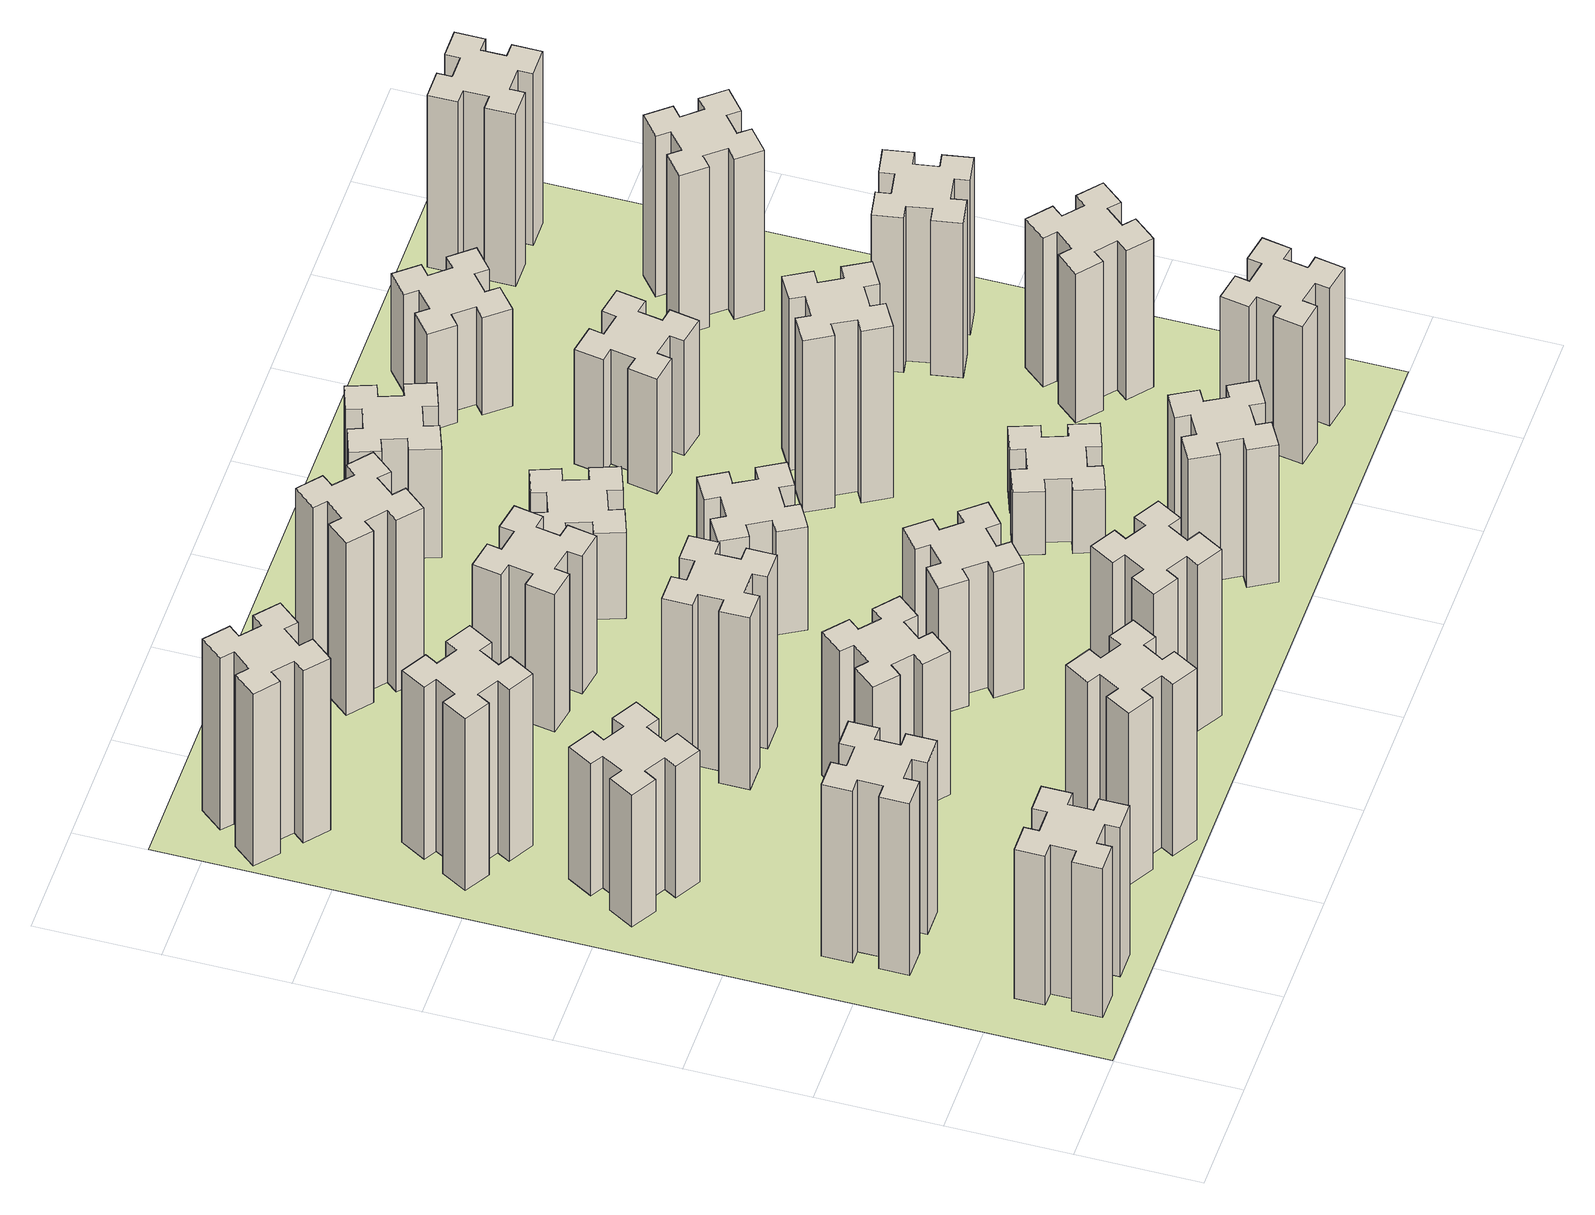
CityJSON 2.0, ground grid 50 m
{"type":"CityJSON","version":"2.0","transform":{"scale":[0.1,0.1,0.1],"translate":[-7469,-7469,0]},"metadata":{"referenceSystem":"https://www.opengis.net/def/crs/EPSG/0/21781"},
"CityObjects":{
"building1":{"type":"Building","attributes":{"class":"1000","function":"1000","usage":"1000","yearOfConstruction":2016,"roofType":"1000","measuredHeight":78,"storeysAboveGround":30,"storeysBelowGround":0},"geometry":[{"type":"Solid","lod":"1","boundaries":[[[[0,1,2,3,4,5,6,7,8,9,10,11,12,13,14,15,16,17,18,19]],[[17,16,20,21]],[[16,15,22,20]],[[15,14,23,22]],[[14,13,24,23]],[[13,12,25,24]],[[12,11,26,25]],[[11,10,27,26]],[[10,9,28,27]],[[9,8,29,28]],[[8,7,30,29]],[[7,6,31,30]],[[6,5,32,31]],[[5,4,33,32]],[[4,3,34,33]],[[3,2,35,34]],[[2,1,36,35]],[[1,0,37,36]],[[0,19,38,37]],[[19,18,39,38]],[[18,17,21,39]],[[24,25,26,27,28,29,30,31,32,33,34,35,36,37,38,39,21,20,22,23]]]]}]},
"building2":{"type":"Building","attributes":{"class":"1000","function":"1000","usage":"1000","yearOfConstruction":2016,"roofType":"1000","measuredHeight":90,"storeysAboveGround":30,"storeysBelowGround":0},"geometry":[{"type":"Solid","lod":"1","boundaries":[[[[40,41,42,43,44,45,46,47,48,49,50,51,52,53,54,55,56,57,58,59]],[[57,56,60,61]],[[56,55,62,60]],[[55,54,63,62]],[[54,53,64,63]],[[53,52,65,64]],[[52,51,66,65]],[[51,50,67,66]],[[50,49,68,67]],[[49,48,69,68]],[[48,47,70,69]],[[47,46,71,70]],[[46,45,72,71]],[[45,44,73,72]],[[44,43,74,73]],[[43,42,75,74]],[[42,41,76,75]],[[41,40,77,76]],[[40,59,78,77]],[[59,58,79,78]],[[58,57,61,79]],[[64,65,66,67,68,69,70,71,72,73,74,75,76,77,78,79,61,60,62,63]]]]}]},
"building3":{"type":"Building","attributes":{"class":"1000","function":"1000","usage":"1000","yearOfConstruction":2016,"roofType":"1000","measuredHeight":69,"storeysAboveGround":30,"storeysBelowGround":0},"geometry":[{"type":"Solid","lod":"1","boundaries":[[[[80,81,82,83,84,85,86,87,88,89,90,91,92,93,94,95,96,97,98,99]],[[97,96,100,101]],[[96,95,102,100]],[[95,94,103,102]],[[94,93,104,103]],[[93,92,105,104]],[[92,91,106,105]],[[91,90,107,106]],[[90,89,108,107]],[[89,88,109,108]],[[88,87,110,109]],[[87,86,111,110]],[[86,85,112,111]],[[85,84,113,112]],[[84,83,114,113]],[[83,82,115,114]],[[82,81,116,115]],[[81,80,117,116]],[[80,99,118,117]],[[99,98,119,118]],[[98,97,101,119]],[[104,105,106,107,108,109,110,111,112,113,114,115,116,117,118,119,101,100,102,103]]]]}]},
"building4":{"type":"Building","attributes":{"class":"1000","function":"1000","usage":"1000","yearOfConstruction":2016,"roofType":"1000","measuredHeight":90,"storeysAboveGround":30,"storeysBelowGround":0},"geometry":[{"type":"Solid","lod":"1","boundaries":[[[[120,121,122,123,124,125,126,127,128,129,130,131,132,133,134,135,136,137,138,139]],[[137,136,140,141]],[[136,135,142,140]],[[135,134,143,142]],[[134,133,144,143]],[[133,132,145,144]],[[132,131,146,145]],[[131,130,147,146]],[[130,129,148,147]],[[129,128,149,148]],[[128,127,150,149]],[[127,126,151,150]],[[126,125,152,151]],[[125,124,153,152]],[[124,123,154,153]],[[123,122,155,154]],[[122,121,156,155]],[[121,120,157,156]],[[120,139,158,157]],[[139,138,159,158]],[[138,137,141,159]],[[144,145,146,147,148,149,150,151,152,153,154,155,156,157,158,159,141,140,142,143]]]]}]},
"building5":{"type":"Building","attributes":{"class":"1000","function":"1000","usage":"1000","yearOfConstruction":2016,"roofType":"1000","measuredHeight":90,"storeysAboveGround":30,"storeysBelowGround":0},"geometry":[{"type":"Solid","lod":"1","boundaries":[[[[160,161,162,163,164,165,166,167,168,169,170,171,172,173,174,175,176,177,178,179]],[[177,176,180,181]],[[176,175,182,180]],[[175,174,183,182]],[[174,173,184,183]],[[173,172,185,184]],[[172,171,186,185]],[[171,170,187,186]],[[170,169,188,187]],[[169,168,189,188]],[[168,167,190,189]],[[167,166,191,190]],[[166,165,192,191]],[[165,164,193,192]],[[164,163,194,193]],[[163,162,195,194]],[[162,161,196,195]],[[161,160,197,196]],[[160,179,198,197]],[[179,178,199,198]],[[178,177,181,199]],[[184,185,186,187,188,189,190,191,192,193,194,195,196,197,198,199,181,180,182,183]]]]}]},
"building6":{"type":"Building","attributes":{"class":"1000","function":"1000","usage":"1000","yearOfConstruction":2016,"roofType":"1000","measuredHeight":90,"storeysAboveGround":30,"storeysBelowGround":0},"geometry":[{"type":"Solid","lod":"1","boundaries":[[[[200,201,202,203,204,205,206,207,208,209,210,211,212,213,214,215,216,217,218,219]],[[217,216,220,221]],[[216,215,222,220]],[[215,214,223,222]],[[214,213,224,223]],[[213,212,225,224]],[[212,211,226,225]],[[211,210,227,226]],[[210,209,228,227]],[[209,208,229,228]],[[208,207,230,229]],[[207,206,231,230]],[[206,205,232,231]],[[205,204,233,232]],[[204,203,234,233]],[[203,202,235,234]],[[202,201,236,235]],[[201,200,237,236]],[[200,219,238,237]],[[219,218,239,238]],[[218,217,221,239]],[[224,225,226,227,228,229,230,231,232,233,234,235,236,237,238,239,221,220,222,223]]]]}]},
"building7":{"type":"Building","attributes":{"class":"1000","function":"1000","usage":"1000","yearOfConstruction":2016,"roofType":"1000","measuredHeight":75,"storeysAboveGround":30,"storeysBelowGround":0},"geometry":[{"type":"Solid","lod":"1","boundaries":[[[[240,241,242,243,244,245,246,247,248,249,250,251,252,253,254,255,256,257,258,259]],[[257,256,260,261]],[[256,255,262,260]],[[255,254,263,262]],[[254,253,264,263]],[[253,252,265,264]],[[252,251,266,265]],[[251,250,267,266]],[[250,249,268,267]],[[249,248,269,268]],[[248,247,270,269]],[[247,246,271,270]],[[246,245,272,271]],[[245,244,273,272]],[[244,243,274,273]],[[243,242,275,274]],[[242,241,276,275]],[[241,240,277,276]],[[240,259,278,277]],[[259,258,279,278]],[[258,257,261,279]],[[264,265,266,267,268,269,270,271,272,273,274,275,276,277,278,279,261,260,262,263]]]]}]},
"building8":{"type":"Building","attributes":{"class":"1000","function":"1000","usage":"1000","yearOfConstruction":2016,"roofType":"1000","measuredHeight":90,"storeysAboveGround":30,"storeysBelowGround":0},"geometry":[{"type":"Solid","lod":"1","boundaries":[[[[280,281,282,283,284,285,286,287,288,289,290,291,292,293,294,295,296,297,298,299]],[[297,296,300,301]],[[296,295,302,300]],[[295,294,303,302]],[[294,293,304,303]],[[293,292,305,304]],[[292,291,306,305]],[[291,290,307,306]],[[290,289,308,307]],[[289,288,309,308]],[[288,287,310,309]],[[287,286,311,310]],[[286,285,312,311]],[[285,284,313,312]],[[284,283,314,313]],[[283,282,315,314]],[[282,281,316,315]],[[281,280,317,316]],[[280,299,318,317]],[[299,298,319,318]],[[298,297,301,319]],[[304,305,306,307,308,309,310,311,312,313,314,315,316,317,318,319,301,300,302,303]]]]}]},
"building9":{"type":"Building","attributes":{"class":"1000","function":"1000","usage":"1000","yearOfConstruction":2016,"roofType":"1000","measuredHeight":87,"storeysAboveGround":30,"storeysBelowGround":0},"geometry":[{"type":"Solid","lod":"1","boundaries":[[[[320,321,322,323,324,325,326,327,328,329,330,331,332,333,334,335,336,337,338,339]],[[337,336,340,341]],[[336,335,342,340]],[[335,334,343,342]],[[334,333,344,343]],[[333,332,345,344]],[[332,331,346,345]],[[331,330,347,346]],[[330,329,348,347]],[[329,328,349,348]],[[328,327,350,349]],[[327,326,351,350]],[[326,325,352,351]],[[325,324,353,352]],[[324,323,354,353]],[[323,322,355,354]],[[322,321,356,355]],[[321,320,357,356]],[[320,339,358,357]],[[339,338,359,358]],[[338,337,341,359]],[[344,345,346,347,348,349,350,351,352,353,354,355,356,357,358,359,341,340,342,343]]]]}]},
"building10":{"type":"Building","attributes":{"class":"1000","function":"1000","usage":"1000","yearOfConstruction":2016,"roofType":"1000","measuredHeight":72,"storeysAboveGround":30,"storeysBelowGround":0},"geometry":[{"type":"Solid","lod":"1","boundaries":[[[[360,361,362,363,364,365,366,367,368,369,370,371,372,373,374,375,376,377,378,379]],[[377,376,380,381]],[[376,375,382,380]],[[375,374,383,382]],[[374,373,384,383]],[[373,372,385,384]],[[372,371,386,385]],[[371,370,387,386]],[[370,369,388,387]],[[369,368,389,388]],[[368,367,390,389]],[[367,366,391,390]],[[366,365,392,391]],[[365,364,393,392]],[[364,363,394,393]],[[363,362,395,394]],[[362,361,396,395]],[[361,360,397,396]],[[360,379,398,397]],[[379,378,399,398]],[[378,377,381,399]],[[384,385,386,387,388,389,390,391,392,393,394,395,396,397,398,399,381,380,382,383]]]]}]},
"building11":{"type":"Building","attributes":{"class":"1000","function":"1000","usage":"1000","yearOfConstruction":2016,"roofType":"1000","measuredHeight":90,"storeysAboveGround":30,"storeysBelowGround":0},"geometry":[{"type":"Solid","lod":"1","boundaries":[[[[400,401,402,403,404,405,406,407,408,409,410,411,412,413,414,415,416,417,418,419]],[[417,416,420,421]],[[416,415,422,420]],[[415,414,423,422]],[[414,413,424,423]],[[413,412,425,424]],[[412,411,426,425]],[[411,410,427,426]],[[410,409,428,427]],[[409,408,429,428]],[[408,407,430,429]],[[407,406,431,430]],[[406,405,432,431]],[[405,404,433,432]],[[404,403,434,433]],[[403,402,435,434]],[[402,401,436,435]],[[401,400,437,436]],[[400,419,438,437]],[[419,418,439,438]],[[418,417,421,439]],[[424,425,426,427,428,429,430,431,432,433,434,435,436,437,438,439,421,420,422,423]]]]}]},
"building12":{"type":"Building","attributes":{"class":"1000","function":"1000","usage":"1000","yearOfConstruction":2016,"roofType":"1000","measuredHeight":66,"storeysAboveGround":30,"storeysBelowGround":0},"geometry":[{"type":"Solid","lod":"1","boundaries":[[[[440,441,442,443,444,445,446,447,448,449,450,451,452,453,454,455,456,457,458,459]],[[457,456,460,461]],[[456,455,462,460]],[[455,454,463,462]],[[454,453,464,463]],[[453,452,465,464]],[[452,451,466,465]],[[451,450,467,466]],[[450,449,468,467]],[[449,448,469,468]],[[448,447,470,469]],[[447,446,471,470]],[[446,445,472,471]],[[445,444,473,472]],[[444,443,474,473]],[[443,442,475,474]],[[442,441,476,475]],[[441,440,477,476]],[[440,459,478,477]],[[459,458,479,478]],[[458,457,461,479]],[[464,465,466,467,468,469,470,471,472,473,474,475,476,477,478,479,461,460,462,463]]]]}]},
"building13":{"type":"Building","attributes":{"class":"1000","function":"1000","usage":"1000","yearOfConstruction":2016,"roofType":"1000","measuredHeight":54,"storeysAboveGround":30,"storeysBelowGround":0},"geometry":[{"type":"Solid","lod":"1","boundaries":[[[[480,481,482,483,484,485,486,487,488,489,490,491,492,493,494,495,496,497,498,499]],[[497,496,500,501]],[[496,495,502,500]],[[495,494,503,502]],[[494,493,504,503]],[[493,492,505,504]],[[492,491,506,505]],[[491,490,507,506]],[[490,489,508,507]],[[489,488,509,508]],[[488,487,510,509]],[[487,486,511,510]],[[486,485,512,511]],[[485,484,513,512]],[[484,483,514,513]],[[483,482,515,514]],[[482,481,516,515]],[[481,480,517,516]],[[480,499,518,517]],[[499,498,519,518]],[[498,497,501,519]],[[504,505,506,507,508,509,510,511,512,513,514,515,516,517,518,519,501,500,502,503]]]]}]},
"building14":{"type":"Building","attributes":{"class":"1000","function":"1000","usage":"1000","yearOfConstruction":2016,"roofType":"1000","measuredHeight":45,"storeysAboveGround":30,"storeysBelowGround":0},"geometry":[{"type":"Solid","lod":"1","boundaries":[[[[520,521,522,523,524,525,526,527,528,529,530,531,532,533,534,535,536,537,538,539]],[[537,536,540,541]],[[536,535,542,540]],[[535,534,543,542]],[[534,533,544,543]],[[533,532,545,544]],[[532,531,546,545]],[[531,530,547,546]],[[530,529,548,547]],[[529,528,549,548]],[[528,527,550,549]],[[527,526,551,550]],[[526,525,552,551]],[[525,524,553,552]],[[524,523,554,553]],[[523,522,555,554]],[[522,521,556,555]],[[521,520,557,556]],[[520,539,558,557]],[[539,538,559,558]],[[538,537,541,559]],[[544,545,546,547,548,549,550,551,552,553,554,555,556,557,558,559,541,540,542,543]]]]}]},
"building15":{"type":"Building","attributes":{"class":"1000","function":"1000","usage":"1000","yearOfConstruction":2016,"roofType":"1000","measuredHeight":72,"storeysAboveGround":30,"storeysBelowGround":0},"geometry":[{"type":"Solid","lod":"1","boundaries":[[[[560,561,562,563,564,565,566,567,568,569,570,571,572,573,574,575,576,577,578,579]],[[577,576,580,581]],[[576,575,582,580]],[[575,574,583,582]],[[574,573,584,583]],[[573,572,585,584]],[[572,571,586,585]],[[571,570,587,586]],[[570,569,588,587]],[[569,568,589,588]],[[568,567,590,589]],[[567,566,591,590]],[[566,565,592,591]],[[565,564,593,592]],[[564,563,594,593]],[[563,562,595,594]],[[562,561,596,595]],[[561,560,597,596]],[[560,579,598,597]],[[579,578,599,598]],[[578,577,581,599]],[[584,585,586,587,588,589,590,591,592,593,594,595,596,597,598,599,581,580,582,583]]]]}]},
"building16":{"type":"Building","attributes":{"class":"1000","function":"1000","usage":"1000","yearOfConstruction":2016,"roofType":"1000","measuredHeight":57,"storeysAboveGround":30,"storeysBelowGround":0},"geometry":[{"type":"Solid","lod":"1","boundaries":[[[[600,601,602,603,604,605,606,607,608,609,610,611,612,613,614,615,616,617,618,619]],[[617,616,620,621]],[[616,615,622,620]],[[615,614,623,622]],[[614,613,624,623]],[[613,612,625,624]],[[612,611,626,625]],[[611,610,627,626]],[[610,609,628,627]],[[609,608,629,628]],[[608,607,630,629]],[[607,606,631,630]],[[606,605,632,631]],[[605,604,633,632]],[[604,603,634,633]],[[603,602,635,634]],[[602,601,636,635]],[[601,600,637,636]],[[600,619,638,637]],[[619,618,639,638]],[[618,617,621,639]],[[624,625,626,627,628,629,630,631,632,633,634,635,636,637,638,639,621,620,622,623]]]]}]},
"building17":{"type":"Building","attributes":{"class":"1000","function":"1000","usage":"1000","yearOfConstruction":2016,"roofType":"1000","measuredHeight":33,"storeysAboveGround":30,"storeysBelowGround":0},"geometry":[{"type":"Solid","lod":"1","boundaries":[[[[640,641,642,643,644,645,646,647,648,649,650,651,652,653,654,655,656,657,658,659]],[[657,656,660,661]],[[656,655,662,660]],[[655,654,663,662]],[[654,653,664,663]],[[653,652,665,664]],[[652,651,666,665]],[[651,650,667,666]],[[650,649,668,667]],[[649,648,669,668]],[[648,647,670,669]],[[647,646,671,670]],[[646,645,672,671]],[[645,644,673,672]],[[644,643,674,673]],[[643,642,675,674]],[[642,641,676,675]],[[641,640,677,676]],[[640,659,678,677]],[[659,658,679,678]],[[658,657,661,679]],[[664,665,666,667,668,669,670,671,672,673,674,675,676,677,678,679,661,660,662,663]]]]}]},
"building18":{"type":"Building","attributes":{"class":"1000","function":"1000","usage":"1000","yearOfConstruction":2016,"roofType":"1000","measuredHeight":90,"storeysAboveGround":30,"storeysBelowGround":0},"geometry":[{"type":"Solid","lod":"1","boundaries":[[[[680,681,682,683,684,685,686,687,688,689,690,691,692,693,694,695,696,697,698,699]],[[697,696,700,701]],[[696,695,702,700]],[[695,694,703,702]],[[694,693,704,703]],[[693,692,705,704]],[[692,691,706,705]],[[691,690,707,706]],[[690,689,708,707]],[[689,688,709,708]],[[688,687,710,709]],[[687,686,711,710]],[[686,685,712,711]],[[685,684,713,712]],[[684,683,714,713]],[[683,682,715,714]],[[682,681,716,715]],[[681,680,717,716]],[[680,699,718,717]],[[699,698,719,718]],[[698,697,701,719]],[[704,705,706,707,708,709,710,711,712,713,714,715,716,717,718,719,701,700,702,703]]]]}]},
"building19":{"type":"Building","attributes":{"class":"1000","function":"1000","usage":"1000","yearOfConstruction":2016,"roofType":"1000","measuredHeight":60,"storeysAboveGround":30,"storeysBelowGround":0},"geometry":[{"type":"Solid","lod":"1","boundaries":[[[[720,721,722,723,724,725,726,727,728,729,730,731,732,733,734,735,736,737,738,739]],[[737,736,740,741]],[[736,735,742,740]],[[735,734,743,742]],[[734,733,744,743]],[[733,732,745,744]],[[732,731,746,745]],[[731,730,747,746]],[[730,729,748,747]],[[729,728,749,748]],[[728,727,750,749]],[[727,726,751,750]],[[726,725,752,751]],[[725,724,753,752]],[[724,723,754,753]],[[723,722,755,754]],[[722,721,756,755]],[[721,720,757,756]],[[720,739,758,757]],[[739,738,759,758]],[[738,737,741,759]],[[744,745,746,747,748,749,750,751,752,753,754,755,756,757,758,759,741,740,742,743]]]]}]},
"building20":{"type":"Building","attributes":{"class":"1000","function":"1000","usage":"1000","yearOfConstruction":2016,"roofType":"1000","measuredHeight":72,"storeysAboveGround":30,"storeysBelowGround":0},"geometry":[{"type":"Solid","lod":"1","boundaries":[[[[760,761,762,763,764,765,766,767,768,769,770,771,772,773,774,775,776,777,778,779]],[[777,776,780,781]],[[776,775,782,780]],[[775,774,783,782]],[[774,773,784,783]],[[773,772,785,784]],[[772,771,786,785]],[[771,770,787,786]],[[770,769,788,787]],[[769,768,789,788]],[[768,767,790,789]],[[767,766,791,790]],[[766,765,792,791]],[[765,764,793,792]],[[764,763,794,793]],[[763,762,795,794]],[[762,761,796,795]],[[761,760,797,796]],[[760,779,798,797]],[[779,778,799,798]],[[778,777,781,799]],[[784,785,786,787,788,789,790,791,792,793,794,795,796,797,798,799,781,780,782,783]]]]}]},
"building21":{"type":"Building","attributes":{"class":"1000","function":"1000","usage":"1000","yearOfConstruction":2016,"roofType":"1000","measuredHeight":51,"storeysAboveGround":30,"storeysBelowGround":0},"geometry":[{"type":"Solid","lod":"1","boundaries":[[[[800,801,802,803,804,805,806,807,808,809,810,811,812,813,814,815,816,817,818,819]],[[817,816,820,821]],[[816,815,822,820]],[[815,814,823,822]],[[814,813,824,823]],[[813,812,825,824]],[[812,811,826,825]],[[811,810,827,826]],[[810,809,828,827]],[[809,808,829,828]],[[808,807,830,829]],[[807,806,831,830]],[[806,805,832,831]],[[805,804,833,832]],[[804,803,834,833]],[[803,802,835,834]],[[802,801,836,835]],[[801,800,837,836]],[[800,819,838,837]],[[819,818,839,838]],[[818,817,821,839]],[[824,825,826,827,828,829,830,831,832,833,834,835,836,837,838,839,821,820,822,823]]]]}]},
"building22":{"type":"Building","attributes":{"class":"1000","function":"1000","usage":"1000","yearOfConstruction":2016,"roofType":"1000","measuredHeight":78,"storeysAboveGround":30,"storeysBelowGround":0},"geometry":[{"type":"Solid","lod":"1","boundaries":[[[[840,841,842,843,844,845,846,847,848,849,850,851,852,853,854,855,856,857,858,859]],[[857,856,860,861]],[[856,855,862,860]],[[855,854,863,862]],[[854,853,864,863]],[[853,852,865,864]],[[852,851,866,865]],[[851,850,867,866]],[[850,849,868,867]],[[849,848,869,868]],[[848,847,870,869]],[[847,846,871,870]],[[846,845,872,871]],[[845,844,873,872]],[[844,843,874,873]],[[843,842,875,874]],[[842,841,876,875]],[[841,840,877,876]],[[840,859,878,877]],[[859,858,879,878]],[[858,857,861,879]],[[864,865,866,867,868,869,870,871,872,873,874,875,876,877,878,879,861,860,862,863]]]]}]},
"building23":{"type":"Building","attributes":{"class":"1000","function":"1000","usage":"1000","yearOfConstruction":2016,"roofType":"1000","measuredHeight":81,"storeysAboveGround":30,"storeysBelowGround":0},"geometry":[{"type":"Solid","lod":"1","boundaries":[[[[880,881,882,883,884,885,886,887,888,889,890,891,892,893,894,895,896,897,898,899]],[[897,896,900,901]],[[896,895,902,900]],[[895,894,903,902]],[[894,893,904,903]],[[893,892,905,904]],[[892,891,906,905]],[[891,890,907,906]],[[890,889,908,907]],[[889,888,909,908]],[[888,887,910,909]],[[887,886,911,910]],[[886,885,912,911]],[[885,884,913,912]],[[884,883,914,913]],[[883,882,915,914]],[[882,881,916,915]],[[881,880,917,916]],[[880,899,918,917]],[[899,898,919,918]],[[898,897,901,919]],[[904,905,906,907,908,909,910,911,912,913,914,915,916,917,918,919,901,900,902,903]]]]}]},
"building24":{"type":"Building","attributes":{"class":"1000","function":"1000","usage":"1000","yearOfConstruction":2016,"roofType":"1000","measuredHeight":84,"storeysAboveGround":30,"storeysBelowGround":0},"geometry":[{"type":"Solid","lod":"1","boundaries":[[[[920,921,922,923,924,925,926,927,928,929,930,931,932,933,934,935,936,937,938,939]],[[937,936,940,941]],[[936,935,942,940]],[[935,934,943,942]],[[934,933,944,943]],[[933,932,945,944]],[[932,931,946,945]],[[931,930,947,946]],[[930,929,948,947]],[[929,928,949,948]],[[928,927,950,949]],[[927,926,951,950]],[[926,925,952,951]],[[925,924,953,952]],[[924,923,954,953]],[[923,922,955,954]],[[922,921,956,955]],[[921,920,957,956]],[[920,939,958,957]],[[939,938,959,958]],[[938,937,941,959]],[[944,945,946,947,948,949,950,951,952,953,954,955,956,957,958,959,941,940,942,943]]]]}]},
"building25":{"type":"Building","attributes":{"class":"1000","function":"1000","usage":"1000","yearOfConstruction":2016,"roofType":"1000","measuredHeight":90,"storeysAboveGround":30,"storeysBelowGround":0},"geometry":[{"type":"Solid","lod":"1","boundaries":[[[[960,961,962,963,964,965,966,967,968,969,970,971,972,973,974,975,976,977,978,979]],[[977,976,980,981]],[[976,975,982,980]],[[975,974,983,982]],[[974,973,984,983]],[[973,972,985,984]],[[972,971,986,985]],[[971,970,987,986]],[[970,969,988,987]],[[969,968,989,988]],[[968,967,990,989]],[[967,966,991,990]],[[966,965,992,991]],[[965,964,993,992]],[[964,963,994,993]],[[963,962,995,994]],[[962,961,996,995]],[[961,960,997,996]],[[960,979,998,997]],[[979,978,999,998]],[[978,977,981,999]],[[984,985,986,987,988,989,990,991,992,993,994,995,996,997,998,999,981,980,982,983]]]]}]},
"landuse1":{"type":"LandUse","attributes":{"name":"plot1","function":"1010"},"geometry":[{"type":"MultiSurface","lod":"1","boundaries":[[[1000,1001,1002,1003]]]}]}
},
"vertices":[
[265,325,0],[265,225,0],[205,225,0],[205,105,0],[325,105,0],[325,165,0],[425,165,0],[425,105,0],[545,105,0],[545,225,0],[485,225,0],[485,325,0],[545,325,0],[545,445,0],[425,445,0],[425,385,0],[325,385,0],[325,445,0],[205,445,0],[205,325,0],[325,385,780],[325,445,780],[425,385,780],[425,445,780],[545,445,780],[545,325,780],[485,325,780],[485,225,780],[545,225,780],[545,105,780],[425,105,780],[425,165,780],[325,165,780],[325,105,780],[205,105,780],[205,225,780],[265,225,780],[265,325,780],[205,325,780],[205,445,780],
[265,1065,0],[265,965,0],[205,965,0],[205,845,0],[325,845,0],[325,905,0],[425,905,0],[425,845,0],[545,845,0],[545,965,0],[485,965,0],[485,1065,0],[545,1065,0],[545,1185,0],[425,1185,0],[425,1125,0],[325,1125,0],[325,1185,0],[205,1185,0],[205,1065,0],[325,1125,900],[325,1185,900],[425,1125,900],[425,1185,900],[545,1185,900],[545,1065,900],[485,1065,900],[485,965,900],[545,965,900],[545,845,900],[425,845,900],[425,905,900],[325,905,900],[325,845,900],[205,845,900],[205,965,900],[265,965,900],[265,1065,900],[205,1065,900],[205,1185,900],
[474,2026,0],[387,2076,0],[417,2128,0],[313,2188,0],[253,2084,0],[305,2054,0],[255,1967,0],[203,1997,0],[143,1893,0],[247,1833,0],[277,1885,0],[364,1835,0],[334,1783,0],[438,1723,0],[498,1827,0],[446,1857,0],[496,1944,0],[548,1914,0],[608,2018,0],[504,2078,0],[496,1944,690],[548,1914,690],[446,1857,690],[498,1827,690],[438,1723,690],[334,1783,690],[364,1835,690],[277,1885,690],[247,1833,690],[143,1893,690],[203,1997,690],[255,1967,690],[305,2054,690],[253,2084,690],[313,2188,690],[417,2128,690],[387,2076,690],[474,2026,690],[504,2078,690],[608,2018,690],
[446,2497,0],[496,2584,0],[548,2554,0],[608,2658,0],[504,2718,0],[474,2666,0],[387,2716,0],[417,2768,0],[313,2828,0],[253,2724,0],[305,2694,0],[255,2607,0],[203,2637,0],[143,2533,0],[247,2473,0],[277,2525,0],[364,2475,0],[334,2423,0],[438,2363,0],[498,2467,0],[364,2475,900],[334,2423,900],[277,2525,900],[247,2473,900],[143,2533,900],[203,2637,900],[255,2607,900],[305,2694,900],[253,2724,900],[313,2828,900],[417,2768,900],[387,2716,900],[474,2666,900],[504,2718,900],[608,2658,900],[548,2554,900],[496,2584,900],[446,2497,900],[498,2467,900],[438,2363,900],
[1214,346,0],[1127,396,0],[1157,448,0],[1053,508,0],[993,404,0],[1045,374,0],[995,287,0],[943,317,0],[883,213,0],[987,153,0],[1017,205,0],[1104,155,0],[1074,103,0],[1178,43,0],[1238,147,0],[1186,177,0],[1236,264,0],[1288,234,0],[1348,338,0],[1244,398,0],[1236,264,900],[1288,234,900],[1186,177,900],[1238,147,900],[1178,43,900],[1074,103,900],[1104,155,900],[1017,205,900],[987,153,900],[883,213,900],[943,317,900],[995,287,900],[1045,374,900],[993,404,900],[1053,508,900],[1157,448,900],[1127,396,900],[1214,346,900],[1244,398,900],[1348,338,900],
[384,3387,0],[308,3452,0],[346,3498,0],[254,3575,0],[177,3483,0],[223,3444,0],[159,3368,0],[113,3406,0],[36,3314,0],[128,3237,0],[166,3283,0],[243,3219,0],[204,3173,0],[296,3096,0],[373,3188,0],[327,3226,0],[392,3303,0],[438,3264,0],[515,3356,0],[423,3433,0],[392,3303,900],[438,3264,900],[327,3226,900],[373,3188,900],[296,3096,900],[204,3173,900],[243,3219,900],[166,3283,900],[128,3237,900],[36,3314,900],[113,3406,900],[159,3368,900],[223,3444,900],[177,3483,900],[254,3575,900],[346,3498,900],[308,3452,900],[384,3387,900],[423,3433,900],[515,3356,900],
[1224,1267,0],[1148,1332,0],[1186,1378,0],[1094,1455,0],[1017,1363,0],[1063,1324,0],[999,1248,0],[953,1286,0],[876,1194,0],[968,1117,0],[1006,1163,0],[1083,1099,0],[1044,1053,0],[1136,976,0],[1213,1068,0],[1167,1106,0],[1232,1183,0],[1278,1144,0],[1355,1236,0],[1263,1313,0],[1232,1183,750],[1278,1144,750],[1167,1106,750],[1213,1068,750],[1136,976,750],[1044,1053,750],[1083,1099,750],[1006,1163,750],[968,1117,750],[876,1194,750],[953,1286,750],[999,1248,750],[1063,1324,750],[1017,1363,750],[1094,1455,750],[1186,1378,750],[1148,1332,750],[1224,1267,750],[1263,1313,750],[1355,1236,750],
[1165,1965,0],[1065,1965,0],[1065,2025,0],[945,2025,0],[945,1905,0],[1005,1905,0],[1005,1805,0],[945,1805,0],[945,1685,0],[1065,1685,0],[1065,1745,0],[1165,1745,0],[1165,1685,0],[1285,1685,0],[1285,1805,0],[1225,1805,0],[1225,1905,0],[1285,1905,0],[1285,2025,0],[1165,2025,0],[1225,1905,900],[1285,1905,900],[1225,1805,900],[1285,1805,900],[1285,1685,900],[1165,1685,900],[1165,1745,900],[1065,1745,900],[1065,1685,900],[945,1685,900],[945,1805,900],[1005,1805,900],[1005,1905,900],[945,1905,900],[945,2025,900],[1065,2025,900],[1065,1965,900],[1165,1965,900],[1165,2025,900],[1285,2025,900],
[1657,305,0],[1744,255,0],[1714,203,0],[1818,143,0],[1878,247,0],[1826,277,0],[1876,364,0],[1928,334,0],[1988,438,0],[1884,498,0],[1854,446,0],[1767,496,0],[1797,548,0],[1693,608,0],[1633,504,0],[1685,474,0],[1635,387,0],[1583,417,0],[1523,313,0],[1627,253,0],[1635,387,870],[1583,417,870],[1685,474,870],[1633,504,870],[1693,608,870],[1797,548,870],[1767,496,870],[1854,446,870],[1884,498,870],[1988,438,870],[1928,334,870],[1876,364,870],[1826,277,870],[1878,247,870],[1818,143,870],[1714,203,870],[1744,255,870],[1657,305,870],[1627,253,870],[1523,313,870],
[1315,2527,0],[1332,2625,0],[1391,2615,0],[1412,2733,0],[1294,2754,0],[1284,2695,0],[1185,2712,0],[1196,2771,0],[1077,2792,0],[1057,2674,0],[1116,2664,0],[1098,2565,0],[1039,2576,0],[1018,2457,0],[1137,2437,0],[1147,2496,0],[1245,2478,0],[1235,2419,0],[1353,2398,0],[1374,2517,0],[1245,2478,720],[1235,2419,720],[1147,2496,720],[1137,2437,720],[1018,2457,720],[1039,2576,720],[1098,2565,720],[1116,2664,720],[1057,2674,720],[1077,2792,720],[1196,2771,720],[1185,2712,720],[1284,2695,720],[1294,2754,720],[1412,2733,720],[1391,2615,720],[1332,2625,720],[1315,2527,720],[1374,2517,720],[1353,2398,720],
[1006,3183,0],[1083,3119,0],[1044,3073,0],[1136,2996,0],[1213,3088,0],[1167,3126,0],[1232,3203,0],[1278,3164,0],[1355,3256,0],[1263,3333,0],[1224,3287,0],[1148,3352,0],[1186,3398,0],[1094,3475,0],[1017,3383,0],[1063,3344,0],[999,3268,0],[953,3306,0],[876,3214,0],[968,3137,0],[999,3268,900],[953,3306,900],[1063,3344,900],[1017,3383,900],[1094,3475,900],[1186,3398,900],[1148,3352,900],[1224,3287,900],[1263,3333,900],[1355,3256,900],[1278,3164,900],[1232,3203,900],[1167,3126,900],[1213,3088,900],[1136,2996,900],[1044,3073,900],[1083,3119,900],[1006,3183,900],[968,3137,900],[876,3214,900],
[1788,999,0],[1864,1063,0],[1903,1017,0],[1995,1094,0],[1918,1186,0],[1872,1148,0],[1807,1224,0],[1853,1263,0],[1776,1355,0],[1684,1278,0],[1723,1232,0],[1646,1167,0],[1608,1213,0],[1516,1136,0],[1593,1044,0],[1639,1083,0],[1703,1006,0],[1657,968,0],[1734,876,0],[1826,953,0],[1703,1006,660],[1657,968,660],[1639,1083,660],[1593,1044,660],[1516,1136,660],[1608,1213,660],[1646,1167,660],[1723,1232,660],[1684,1278,660],[1776,1355,660],[1853,1263,660],[1807,1224,660],[1872,1148,660],[1918,1186,660],[1995,1094,660],[1903,1017,660],[1864,1063,660],[1788,999,660],[1826,953,660],[1734,876,660],
[1844,2076,0],[1757,2026,0],[1727,2078,0],[1623,2018,0],[1683,1914,0],[1735,1944,0],[1785,1857,0],[1733,1827,0],[1793,1723,0],[1897,1783,0],[1867,1835,0],[1954,1885,0],[1984,1833,0],[2088,1893,0],[2028,1997,0],[1976,1967,0],[1926,2054,0],[1978,2084,0],[1918,2188,0],[1814,2128,0],[1926,2054,540],[1978,2084,540],[1976,1967,540],[2028,1997,540],[2088,1893,540],[1984,1833,540],[1954,1885,540],[1867,1835,540],[1897,1783,540],[1793,1723,540],[1733,1827,540],[1785,1857,540],[1735,1944,540],[1683,1914,540],[1623,2018,540],[1727,2078,540],[1757,2026,540],[1844,2076,540],[1814,2128,540],[1918,2188,540],
[1876,2586,0],[1842,2680,0],[1898,2700,0],[1857,2813,0],[1744,2772,0],[1765,2716,0],[1671,2682,0],[1650,2738,0],[1537,2697,0],[1579,2584,0],[1635,2605,0],[1669,2511,0],[1613,2490,0],[1654,2377,0],[1767,2419,0],[1746,2475,0],[1840,2509,0],[1860,2453,0],[1973,2494,0],[1932,2607,0],[1840,2509,450],[1860,2453,450],[1746,2475,450],[1767,2419,450],[1654,2377,450],[1613,2490,450],[1669,2511,450],[1635,2605,450],[1579,2584,450],[1537,2697,450],[1650,2738,450],[1671,2682,450],[1765,2716,450],[1744,2772,450],[1857,2813,450],[1898,2700,450],[1842,2680,450],[1876,2586,450],[1932,2607,450],[1973,2494,450],
[2475,364,0],[2525,277,0],[2473,247,0],[2533,143,0],[2637,203,0],[2607,255,0],[2694,305,0],[2724,253,0],[2828,313,0],[2768,417,0],[2716,387,0],[2666,474,0],[2718,504,0],[2658,608,0],[2554,548,0],[2584,496,0],[2497,446,0],[2467,498,0],[2363,438,0],[2423,334,0],[2497,446,720],[2467,498,720],[2584,496,720],[2554,548,720],[2658,608,720],[2718,504,720],[2666,474,720],[2716,387,720],[2768,417,720],[2828,313,720],[2724,253,720],[2694,305,720],[2607,255,720],[2637,203,720],[2533,143,720],[2473,247,720],[2525,277,720],[2475,364,720],[2423,334,720],[2363,438,720],
[1846,3215,0],[1940,3249,0],[1960,3193,0],[2073,3234,0],[2032,3347,0],[1976,3326,0],[1942,3420,0],[1998,3440,0],[1957,3553,0],[1844,3512,0],[1865,3456,0],[1771,3422,0],[1750,3478,0],[1637,3437,0],[1679,3324,0],[1735,3345,0],[1769,3251,0],[1713,3230,0],[1754,3117,0],[1867,3159,0],[1769,3251,570],[1713,3230,570],[1735,3345,570],[1679,3324,570],[1637,3437,570],[1750,3478,570],[1771,3422,570],[1865,3456,570],[1844,3512,570],[1957,3553,570],[1998,3440,570],[1942,3420,570],[1976,3326,570],[2032,3347,570],[2073,3234,570],[1960,3193,570],[1940,3249,570],[1846,3215,570],[1867,3159,570],[1754,3117,570],
[2716,1006,0],[2682,1100,0],[2738,1120,0],[2697,1233,0],[2584,1192,0],[2605,1136,0],[2511,1102,0],[2490,1158,0],[2377,1117,0],[2419,1004,0],[2475,1025,0],[2509,931,0],[2453,910,0],[2494,797,0],[2607,839,0],[2586,895,0],[2680,929,0],[2700,873,0],[2813,914,0],[2772,1027,0],[2680,929,330],[2700,873,330],[2586,895,330],[2607,839,330],[2494,797,330],[2453,910,330],[2509,931,330],[2475,1025,330],[2419,1004,330],[2377,1117,330],[2490,1158,330],[2511,1102,330],[2605,1136,330],[2584,1192,330],[2697,1233,330],[2738,1120,330],[2682,1100,330],[2716,1006,330],[2772,1027,330],[2813,914,330],
[2716,1867,0],[2666,1954,0],[2718,1984,0],[2658,2088,0],[2554,2028,0],[2584,1976,0],[2497,1926,0],[2467,1978,0],[2363,1918,0],[2423,1814,0],[2475,1844,0],[2525,1757,0],[2473,1727,0],[2533,1623,0],[2637,1683,0],[2607,1735,0],[2694,1785,0],[2724,1733,0],[2828,1793,0],[2768,1897,0],[2694,1785,900],[2724,1733,900],[2607,1735,900],[2637,1683,900],[2533,1623,900],[2473,1727,900],[2525,1757,900],[2475,1844,900],[2423,1814,900],[2363,1918,900],[2467,1978,900],[2497,1926,900],[2584,1976,900],[2554,2028,900],[2658,2088,900],[2718,1984,900],[2666,1954,900],[2716,1867,900],[2768,1897,900],[2828,1793,900],
[2564,2695,0],[2465,2712,0],[2476,2771,0],[2357,2792,0],[2337,2674,0],[2396,2664,0],[2378,2565,0],[2319,2576,0],[2298,2457,0],[2417,2437,0],[2427,2496,0],[2525,2478,0],[2515,2419,0],[2633,2398,0],[2654,2517,0],[2595,2527,0],[2612,2625,0],[2671,2615,0],[2692,2733,0],[2574,2754,0],[2612,2625,600],[2671,2615,600],[2595,2527,600],[2654,2517,600],[2633,2398,600],[2515,2419,600],[2525,2478,600],[2427,2496,600],[2417,2437,600],[2298,2457,600],[2319,2576,600],[2378,2565,600],[2396,2664,600],[2337,2674,600],[2357,2792,600],[2476,2771,600],[2465,2712,600],[2564,2695,600],[2574,2754,600],[2692,2733,600],
[3435,307,0],[3452,405,0],[3511,395,0],[3532,513,0],[3414,534,0],[3404,475,0],[3305,492,0],[3316,551,0],[3197,572,0],[3177,454,0],[3236,444,0],[3218,345,0],[3159,356,0],[3138,237,0],[3257,217,0],[3267,276,0],[3365,258,0],[3355,199,0],[3473,178,0],[3494,297,0],[3365,258,720],[3355,199,720],[3267,276,720],[3257,217,720],[3138,237,720],[3159,356,720],[3218,345,720],[3236,444,720],[3177,454,720],[3197,572,720],[3316,551,720],[3305,492,720],[3404,475,720],[3414,534,720],[3532,513,720],[3511,395,720],[3452,405,720],[3435,307,720],[3494,297,720],[3473,178,720],
[2712,3368,0],[2647,3444,0],[2693,3483,0],[2616,3575,0],[2524,3498,0],[2563,3452,0],[2486,3387,0],[2448,3433,0],[2356,3356,0],[2433,3264,0],[2479,3303,0],[2543,3226,0],[2497,3188,0],[2574,3096,0],[2666,3173,0],[2628,3219,0],[2704,3283,0],[2743,3237,0],[2835,3314,0],[2758,3406,0],[2704,3283,510],[2743,3237,510],[2628,3219,510],[2666,3173,510],[2574,3096,510],[2497,3188,510],[2543,3226,510],[2479,3303,510],[2433,3264,510],[2356,3356,510],[2448,3433,510],[2486,3387,510],[2563,3452,510],[2524,3498,510],[2616,3575,510],[2693,3483,510],[2647,3444,510],[2712,3368,510],[2758,3406,510],[2835,3314,510],
[3444,1167,0],[3368,1232,0],[3406,1278,0],[3314,1355,0],[3237,1263,0],[3283,1224,0],[3219,1148,0],[3173,1186,0],[3096,1094,0],[3188,1017,0],[3226,1063,0],[3303,999,0],[3264,953,0],[3356,876,0],[3433,968,0],[3387,1006,0],[3452,1083,0],[3498,1044,0],[3575,1136,0],[3483,1213,0],[3452,1083,780],[3498,1044,780],[3387,1006,780],[3433,968,780],[3356,876,780],[3264,953,780],[3303,999,780],[3226,1063,780],[3188,1017,780],[3096,1094,780],[3173,1186,780],[3219,1148,780],[3283,1224,780],[3237,1263,780],[3314,1355,780],[3406,1278,780],[3368,1232,780],[3444,1167,780],[3483,1213,780],[3575,1136,780],
[3365,1872,0],[3267,1855,0],[3257,1914,0],[3138,1893,0],[3159,1775,0],[3218,1785,0],[3236,1687,0],[3177,1677,0],[3197,1558,0],[3316,1579,0],[3305,1638,0],[3404,1656,0],[3414,1597,0],[3532,1617,0],[3511,1736,0],[3452,1725,0],[3435,1824,0],[3494,1834,0],[3473,1952,0],[3355,1931,0],[3435,1824,810],[3494,1834,810],[3452,1725,810],[3511,1736,810],[3532,1617,810],[3414,1597,810],[3404,1656,810],[3305,1638,810],[3316,1579,810],[3197,1558,810],[3177,1677,810],[3236,1687,810],[3218,1785,810],[3159,1775,810],[3138,1893,810],[3257,1914,810],[3267,1855,810],[3365,1872,810],[3355,1931,810],[3473,1952,810],
[3452,2628,0],[3387,2704,0],[3433,2743,0],[3356,2835,0],[3264,2758,0],[3303,2712,0],[3226,2647,0],[3188,2693,0],[3096,2616,0],[3173,2524,0],[3219,2563,0],[3283,2486,0],[3237,2448,0],[3314,2356,0],[3406,2433,0],[3368,2479,0],[3444,2543,0],[3483,2497,0],[3575,2574,0],[3498,2666,0],[3444,2543,840],[3483,2497,840],[3368,2479,840],[3406,2433,840],[3314,2356,840],[3237,2448,840],[3283,2486,840],[3219,2563,840],[3173,2524,840],[3096,2616,840],[3188,2693,840],[3226,2647,840],[3303,2712,840],[3264,2758,840],[3356,2835,840],[3433,2743,840],[3387,2704,840],[3452,2628,840],[3498,2666,840],[3575,2574,840],
[3285,3325,0],[3385,3325,0],[3385,3265,0],[3505,3265,0],[3505,3385,0],[3445,3385,0],[3445,3485,0],[3505,3485,0],[3505,3605,0],[3385,3605,0],[3385,3545,0],[3285,3545,0],[3285,3605,0],[3165,3605,0],[3165,3485,0],[3225,3485,0],[3225,3385,0],[3165,3385,0],[3165,3265,0],[3285,3265,0],[3225,3385,900],[3165,3385,900],[3225,3485,900],[3165,3485,900],[3165,3605,900],[3285,3605,900],[3285,3545,900],[3385,3545,900],[3385,3605,900],[3505,3605,900],[3505,3485,900],[3445,3485,900],[3445,3385,900],[3505,3385,900],[3505,3265,900],[3385,3265,900],[3385,3325,900],[3285,3325,900],[3285,3265,900],[3165,3265,900],
[5,3705,0],[3705,3705,0],[3705,5,0],[5,5,0]
]}
